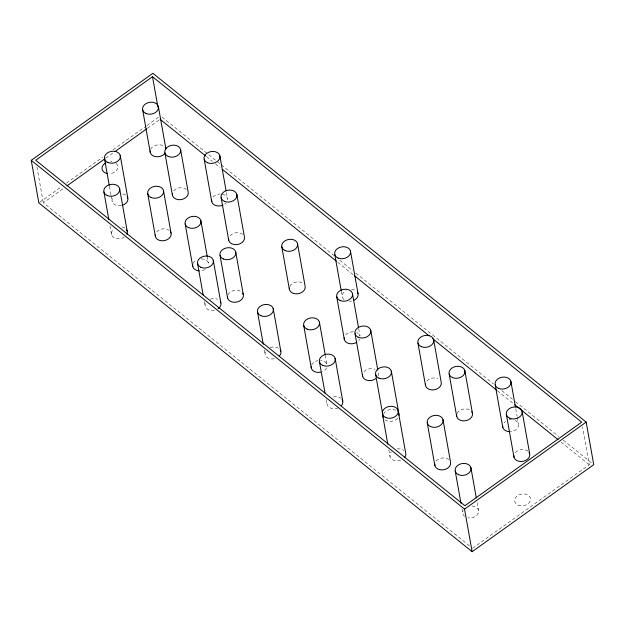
<?xml version="1.0" encoding="UTF-8"?>
<svg xmlns="http://www.w3.org/2000/svg" width="625" height="625" viewBox="0 0 625 625"><rect width="100%" height="100%" fill="white"/><g stroke="black" fill="none" stroke-linecap="round" stroke-linejoin="round"><path stroke-width="0.47" stroke-dasharray="3.12 2.34" d="M39.625 202.336L61.734 186.508M66.477 183.117L102.805 157.125M113.07 149.781L146.242 126.047M147.031 125.477L158.875 117M469.453 545.852L43.328 202.82L63.844 188.141M105.656 158.227L113.539 152.578M147.469 128.305L159.297 119.836M472.492 548.297L589.258 464.75L582.516 426.914M161.977 117.094L220.508 164.211M221.273 164.828L333.773 255.391M339.859 260.289L352.781 270.688M355.82 273.133L493.406 383.891M501.773 390.625L512.414 399.195M515.453 401.641L558.781 436.516M563.344 440.188L592.227 463.445M206.422 156.57L212.5 161.461M215.539 163.906L220.094 167.578M337.828 262.352L353.023 274.586M497.344 390.758L513.297 403.602M561.148 442.125L589.258 464.75M515.766 408.812L517.117 416.383M517.281 417.328L518.461 423.953M477.156 502.719L478.508 510.289M461.969 508.945L462.812 513.672M388.828 449.922L390.008 456.539M358.68 328.523L360.023 336.086A8.031 5.938 -10.1 0 0 356.719 332.508M341.344 291.352L342.352 297.023M325.312 355.25L326.992 364.703A8.031 5.938 -10.1 0 0 320.492 360.398M326.195 399.648L327.039 404.375M264.297 349.953L265.133 354.68M226.422 192.633L227.43 198.305M207.266 256.57L208.445 263.195M204.336 301.547L205.18 306.281M109.43 186.328L110.945 194.844M111.117 195.789L112.125 201.469M109.984 226.023L111.5 234.539M36.922 166.875L43.328 202.82M116.039 163.336A8.031 5.938 -10.1 0 1 117.055 169.859A8.031 5.938 -10.1 0 1 109.305 173.703M110.617 161.68A8.031 5.938 -10.1 0 1 111.984 161.742M230.008 235.758A8.031 5.938 -10.1 0 1 242.648 234.289M227.953 294.836A8.031 5.938 -10.1 0 1 241.539 291.906M359.688 339.203A8.031 5.938 -10.1 0 1 358.734 340.664M345.625 334.898A8.031 5.938 -10.1 0 1 354.867 331.938M397.625 418.32A8.031 5.938 -10.1 0 1 384.984 419.789M383.555 414.016A8.031 5.938 -10.1 0 1 397.148 411.086M457.062 413.453A8.031 5.938 -10.1 0 1 470.656 410.516M173.758 190.836A8.031 5.938 -10.1 0 1 186.398 189.367M121.398 205.547A8.031 5.938 -10.1 0 1 112.461 198.352M122.656 193.93A8.031 5.938 -10.1 0 1 126.055 195.422M289.75 286.445A8.031 5.938 -10.1 0 1 303.344 283.516M378.305 372.883A8.031 5.938 -10.1 0 1 377.969 376M363.906 371.695A8.031 5.938 -10.1 0 1 375 369.305M436.156 461.023A8.031 5.938 -10.1 0 1 448.797 459.555M156.664 231.906A8.031 5.938 -10.1 0 1 169.297 230.445M205.211 269.406A8.031 5.938 -10.1 0 1 199.953 270.898M193.094 263.469A8.031 5.938 -10.1 0 1 196.578 260.039M201.258 258.875A8.031 5.938 -10.1 0 1 208.547 264.75M274.406 358.766A8.031 5.938 -10.1 0 1 265.477 351.57M270.211 347.602A8.031 5.938 -10.1 0 1 279.062 348.641M326.656 367.82A8.031 5.938 -10.1 0 1 322.555 371.539M311.641 364.977A8.031 5.938 -10.1 0 1 317.719 360.625M426.813 381.039A8.031 5.938 -10.1 0 1 437.906 378.648M124.5 237A8.031 5.938 -10.1 0 1 113.266 237.195A8.031 5.938 -10.1 0 1 114.188 228.695M122.031 227A8.031 5.938 -10.1 0 1 125.43 228.492M515.273 452.625A8.031 5.938 -10.1 0 1 527.914 451.156M400.625 460.242A8.031 5.938 -10.1 0 1 391.555 459.016A8.031 5.938 -10.1 0 1 391.297 451.969M397.117 448.953A8.031 5.938 -10.1 0 1 403.938 450.5M351.625 301.102A8.031 5.938 -10.1 0 1 349.547 301.344M344.117 299.68A8.031 5.938 -10.1 0 1 346.172 290.484M351.539 289.328A8.031 5.938 -10.1 0 1 356.281 290.977M150.594 149.352A8.031 5.938 -10.1 0 1 164.18 146.414M226.141 202.883A8.031 5.938 -10.1 0 1 224.742 204.148M213.031 197.109A8.031 5.938 -10.1 0 1 220.234 193.984M222.273 194.156A8.031 5.938 -10.1 0 1 227.531 199.859M472 505.977A8.031 5.938 -10.1 0 1 478.375 512.883A8.031 5.938 -10.1 0 1 467.969 517.828M464.578 516.328A8.031 5.938 -10.1 0 1 463.148 510.562M515.156 420.367A8.031 5.938 -10.1 0 1 518.234 426.805A8.031 5.938 -10.1 0 1 510.656 431.617M504.063 422.758A8.031 5.938 -10.1 0 1 505.461 421.492M509.188 419.875A8.031 5.938 -10.1 0 1 511.266 419.633M338.289 407.82A8.031 5.938 -10.1 0 1 329.531 407.539A8.031 5.938 -10.1 0 1 327.375 401.266M333.461 396.914A8.031 5.938 -10.1 0 1 340.969 398.336M214.453 310.359A8.031 5.938 -10.1 0 1 205.516 303.164M210.258 299.195A8.031 5.938 -10.1 0 1 217.562 299.312M518.086 505.156A8.031 5.938 -10.1 0 0 530.57 499.734A8.031 5.938 -10.1 0 0 519.211 494.742A8.031 5.938 -10.1 0 0 518.086 505.156"/><path stroke-width="0.94" d="M31.25 160.336L152.875 73.305L586.164 422.102L593.75 464.664L472.125 551.695L38.836 202.898L31.25 160.336L464.547 509.125L472.125 551.695M152.508 76.703L35.742 160.25L464.914 505.727L581.672 422.18L152.508 76.703L157.898 106.977M66.992 185.883L104.867 158.789M115.117 151.453L146.68 128.867M464.547 509.125L586.164 422.102M160.086 119.273L205.664 155.961M222.375 169.414L336.312 261.133M354.539 275.805L428.984 335.727M432.781 338.789L496.586 390.148M514.812 404.82L558.109 439.68M522.094 411.25L529.68 453.82M510.883 381.383L515.43 406.922M506.406 414.633L513.984 457.203M495.188 384.766L502.773 427.336M464.836 370.609L472.422 413.18M470.922 467.719L476.312 497.992M449.148 373.992L456.727 416.563M433.633 339.664L441.211 382.227A8.031 5.938 -10.1 0 1 433.758 389.867A8.031 5.938 -10.1 0 1 425.422 384.062M455.234 471.109L460.961 503.266M442.977 419.648L450.555 462.219A8.031 5.938 -10.1 0 1 443.102 469.852A8.031 5.938 -10.1 0 1 434.766 464.047M417.938 343.047L425.523 385.617M427.281 423.031L434.867 465.602M391.328 371.18L398.914 413.742A8.031 5.938 -10.1 0 1 399.016 415.297M398.117 410.594L405.703 453.156A8.031 5.938 -10.1 0 1 404.414 457.734M370.727 330.32L377.797 370.047M375.641 374.562L383.219 417.133A8.031 5.938 -10.1 0 1 383.117 415.578M382.43 413.977L387.82 444.242M350.461 251.07L358.039 293.641M352.445 293.523L358.508 327.578M355.031 333.703L362.617 376.273M334.766 254.453L341.172 290.398M336.75 296.906L344.336 339.477M335.148 358.422L342.727 400.992M319.414 322.141L325.141 354.305M319.453 361.812L325.016 393.023M297.523 243.602L305.109 286.172A8.031 5.938 -10.1 0 1 297.648 293.805A8.031 5.938 -10.1 0 1 289.312 288M303.719 325.523L311.305 368.094M281.836 246.992L289.414 289.555M273.242 308.734L280.828 351.297M236.828 194.383L244.414 236.953A8.031 5.938 -10.1 0 1 236.953 244.586A8.031 5.938 -10.1 0 1 228.617 238.781M257.555 312.117L263.281 344.273M219.852 155.742L226.086 190.734M235.719 252L243.305 294.562M221.141 197.766L228.719 240.336M204.156 159.125L211.742 201.688M220.031 255.383L227.609 297.953M213.289 260.328L220.867 302.891M200.867 220.633L207.266 256.57M180.578 149.461L188.156 192.031A8.031 5.938 -10.1 0 1 180.703 199.664A8.031 5.938 -10.1 0 1 172.367 193.859M197.594 263.711L203.156 294.93M185.172 224.016L192.758 266.578M158.367 106.508L165.945 149.078A8.031 5.938 -10.1 0 0 165.312 147.641M164.883 152.844L172.469 195.414M163.484 190.539L171.062 233.102M142.672 109.898L150.258 152.461M147.789 193.922L155.375 236.484M120.234 155.516L127.812 198.078M119.609 188.586L127.188 231.156M104.539 158.898L109.258 185.383M103.914 191.969L108.805 219.398M107.273 173.531A8.031 5.938 -10.1 0 1 102.023 168.875A8.031 5.938 -10.1 0 1 105.938 162.844M242.664 293.133A8.031 5.938 -10.1 0 1 236.883 302.031A8.031 5.938 -10.1 0 1 227.508 296.398M356.789 342.297A8.031 5.938 -10.1 0 1 348.234 343.289A8.031 5.938 -10.1 0 1 344.234 337.922M471.781 411.742A8.031 5.938 -10.1 0 1 466 420.641A8.031 5.938 -10.1 0 1 456.625 415.008M127.18 196.648A8.031 5.938 -10.1 0 1 122.07 205.375M375.617 378.734A8.031 5.938 -10.1 0 1 366.812 380.188A8.031 5.938 -10.1 0 1 362.516 374.719M170.43 231.664A8.031 5.938 -10.1 0 1 164.648 240.562A8.031 5.938 -10.1 0 1 155.273 234.938M199.258 270.891A8.031 5.938 -10.1 0 1 192.656 265.031M280.188 349.859A8.031 5.938 -10.1 0 1 279.539 355.875M320.578 372.172A8.031 5.938 -10.1 0 1 311.203 366.539M126.555 229.719A8.031 5.938 -10.1 0 1 126.852 234.266M529.039 452.383A8.031 5.938 -10.1 0 1 523.258 461.281A8.031 5.938 -10.1 0 1 513.883 455.648M357.406 292.203A8.031 5.938 -10.1 0 1 353.602 300.469M164.656 153.656A8.031 5.938 -10.1 0 1 155.414 156.617A8.031 5.938 -10.1 0 1 150.156 150.906M222.992 205.133A8.031 5.938 -10.1 0 1 211.641 200.141M509.961 431.656A8.031 5.938 -10.1 0 1 502.672 425.781M342.094 399.555A8.031 5.938 -10.1 0 1 341.438 405.57M220.234 301.461A8.031 5.938 -10.1 0 1 218.18 308.742M224.445 201.352A8.031 5.938 -10.1 0 0 236.93 195.938A8.031 5.938 -10.1 0 0 225.578 190.938A8.031 5.938 -10.1 0 0 224.445 201.352M223.336 258.969A8.031 5.938 -10.1 0 0 235.82 253.547A8.031 5.938 -10.1 0 0 224.469 248.555A8.031 5.938 -10.1 0 0 223.336 258.969M340.062 300.492A8.031 5.938 -10.1 0 0 352.547 295.078A8.031 5.938 -10.1 0 0 341.188 290.078A8.031 5.938 -10.1 0 0 340.062 300.492M378.945 378.148A8.031 5.938 -10.1 0 0 391.43 372.727A8.031 5.938 -10.1 0 0 380.078 367.734A8.031 5.938 -10.1 0 0 378.945 378.148M452.453 377.578A8.031 5.938 -10.1 0 0 464.938 372.164A8.031 5.938 -10.1 0 0 453.578 367.164A8.031 5.938 -10.1 0 0 452.453 377.578M168.195 156.43A8.031 5.938 -10.1 0 0 180.68 151.016A8.031 5.938 -10.1 0 0 169.32 146.016A8.031 5.938 -10.1 0 0 168.195 156.43M107.852 162.484A8.031 5.938 -10.1 0 0 120.336 157.07A8.031 5.938 -10.1 0 0 108.977 152.07A8.031 5.938 -10.1 0 0 107.852 162.484M285.141 250.578A8.031 5.938 -10.1 0 0 297.625 245.156A8.031 5.938 -10.1 0 0 286.273 240.156A8.031 5.938 -10.1 0 0 285.141 250.578M358.336 337.289A8.031 5.938 -10.1 0 0 370.828 331.875A8.031 5.938 -10.1 0 0 359.469 326.875A8.031 5.938 -10.1 0 0 358.336 337.289M430.594 426.617A8.031 5.938 -10.1 0 0 443.078 421.203A8.031 5.938 -10.1 0 0 431.719 416.203A8.031 5.938 -10.1 0 0 430.594 426.617M151.102 197.508A8.031 5.938 -10.1 0 0 163.586 192.086A8.031 5.938 -10.1 0 0 152.227 187.094A8.031 5.938 -10.1 0 0 151.102 197.508M188.484 227.602A8.031 5.938 -10.1 0 0 200.969 222.18A8.031 5.938 -10.1 0 0 189.609 217.188A8.031 5.938 -10.1 0 0 188.484 227.602M260.859 315.703A8.031 5.938 -10.1 0 0 273.344 310.281A8.031 5.938 -10.1 0 0 261.992 305.289A8.031 5.938 -10.1 0 0 260.859 315.703M307.023 329.109A8.031 5.938 -10.1 0 0 319.516 323.688A8.031 5.938 -10.1 0 0 308.156 318.695A8.031 5.938 -10.1 0 0 307.023 329.109M421.242 346.633A8.031 5.938 -10.1 0 0 433.734 341.219A8.031 5.938 -10.1 0 0 422.375 336.219A8.031 5.938 -10.1 0 0 421.242 346.633M145.977 113.484A8.031 5.938 -10.1 0 0 158.469 108.062A8.031 5.938 -10.1 0 0 147.109 103.062A8.031 5.938 -10.1 0 0 145.977 113.484M107.227 195.555A8.031 5.938 -10.1 0 0 119.711 190.141A8.031 5.938 -10.1 0 0 108.352 185.141A8.031 5.938 -10.1 0 0 107.227 195.555M338.078 258.039A8.031 5.938 -10.1 0 0 350.562 252.625A8.031 5.938 -10.1 0 0 339.203 247.625A8.031 5.938 -10.1 0 0 338.078 258.039M385.734 417.562A8.031 5.938 -10.1 0 0 398.219 412.141A8.031 5.938 -10.1 0 0 386.867 407.148A8.031 5.938 -10.1 0 0 385.734 417.562M509.711 418.219A8.031 5.938 -10.1 0 0 522.195 412.805A8.031 5.938 -10.1 0 0 510.844 407.805A8.031 5.938 -10.1 0 0 509.711 418.219M207.461 162.711A8.031 5.938 -10.1 0 0 219.953 157.289A8.031 5.938 -10.1 0 0 208.594 152.297A8.031 5.938 -10.1 0 0 207.461 162.711M200.898 267.297A8.031 5.938 -10.1 0 0 213.391 261.883A8.031 5.938 -10.1 0 0 202.031 256.883A8.031 5.938 -10.1 0 0 200.898 267.297M322.766 365.398A8.031 5.938 -10.1 0 0 335.25 359.977A8.031 5.938 -10.1 0 0 323.891 354.977A8.031 5.938 -10.1 0 0 322.766 365.398M498.492 388.352A8.031 5.938 -10.1 0 0 510.984 382.938A8.031 5.938 -10.1 0 0 499.625 377.938A8.031 5.938 -10.1 0 0 498.492 388.352M458.539 474.688A8.031 5.938 -10.1 0 0 471.023 469.273A8.031 5.938 -10.1 0 0 459.664 464.273A8.031 5.938 -10.1 0 0 458.539 474.688"/></g></svg>
